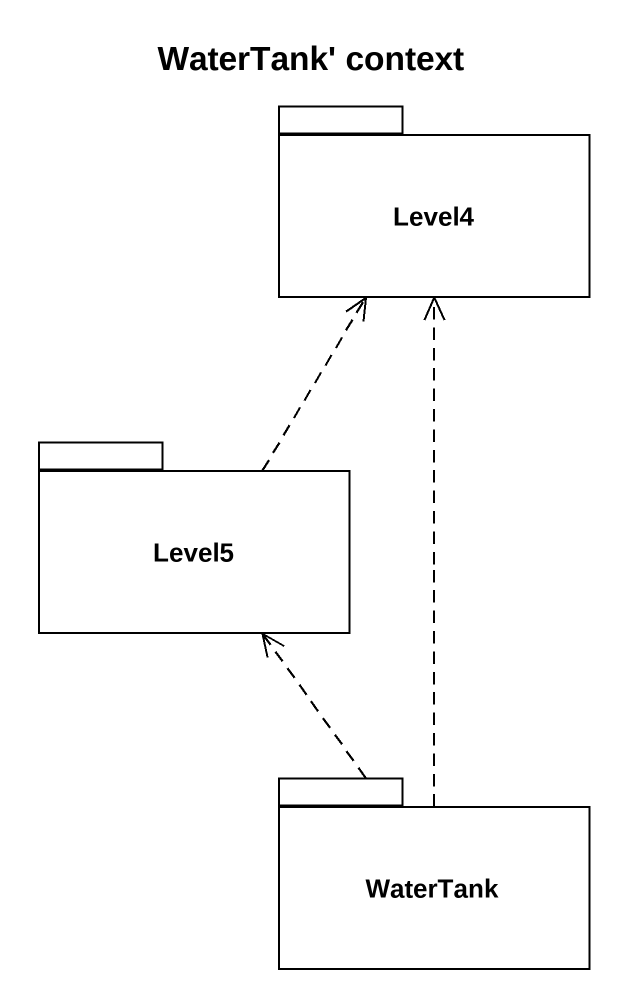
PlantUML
@startuml
title WaterTank' context
package Level4 {
}
package Level5 {
}
package WaterTank {
}
Level5 .up.> Level4
WaterTank .up.> Level4
WaterTank .up.> Level5
@enduml
